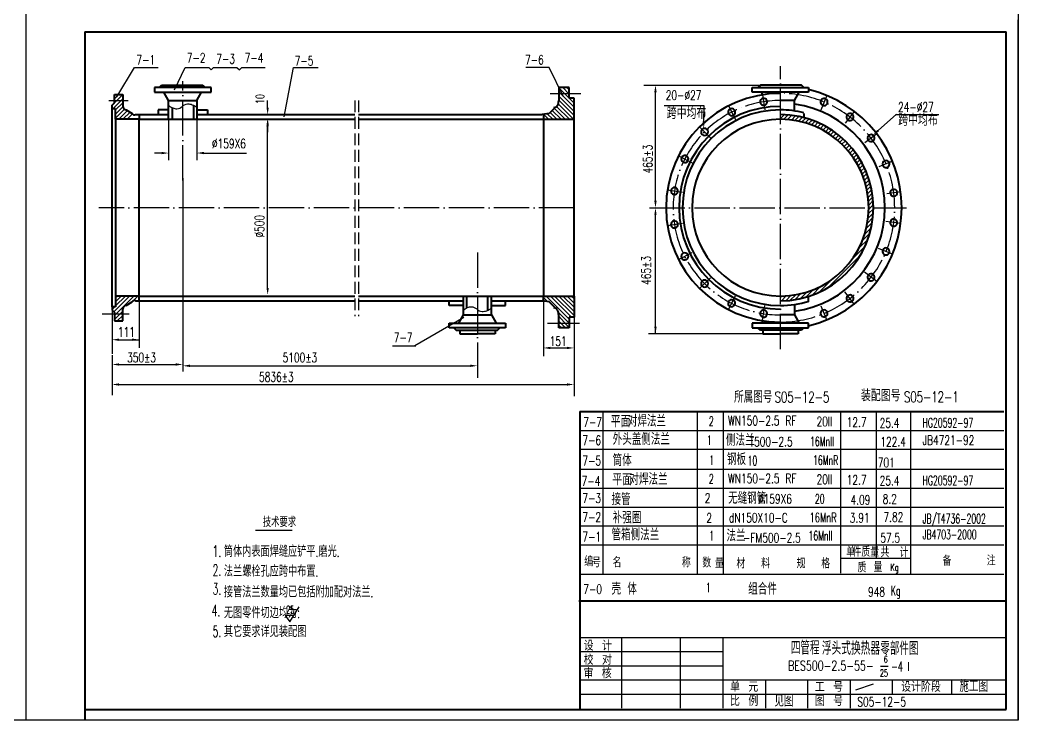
# Model space of a CAD drawing. Extents: x 0 to 841, y 0 to 594.
# Drawn here: x 417.5 to 841, y 0 to 297 of the extents above; entities that cross this region are included whole.
import ezdxf
from ezdxf.enums import TextEntityAlignment as Align

# ---------------------------------------------------------------- set-up
doc = ezdxf.new("R2010")
doc.units = 0
doc.header["$MEASUREMENT"] = 0
doc.linetypes.add('XS', pattern=[7, 5, -2])
doc.linetypes.add('ZHXS', pattern=[19, 15, -2, 0, -2])
doc.layers.get('0').update_dxf_attribs({"linetype": 'CONTINUOUS'})
doc.layers.get('DEFPOINTS').update_dxf_attribs({"linetype": 'CONTINUOUS'})
for name, color, linetype in [('1', 7, 'ZHXS'), ('3', 7, 'XS'), ('5', 7, 'CONTINUOUS'), ('FRAME', 1, 'CONTINUOUS'), ('R', 1, 'CONTINUOUS')]:
    doc.layers.add(name, color=color, linetype=linetype)
doc.styles.add('FHZ', font='txt', dxfattribs={"width": 0.7, "bigfont": 'hztxt'})
doc.styles.add('HZ', font='txt', dxfattribs={"width": 0.6, "bigfont": 'hztxt'})
doc.styles.add('HZ1', font='txt', dxfattribs={"width": 0.7, "bigfont": 'hztxt'})

# ---------------------------------------------------------------- blocks, each defined once
blk = doc.blocks.new('*X2')
at = {"color": 0}
for p, q in [((661.5, 549.42), (655, 555.92)), ((659.5, 553.19), (656.69, 556)), ((659.5, 554.96), (658.46, 556)), ((661.5, 547.65), (655, 554.15)), ((661.5, 545.88), (655, 552.38)), ((661.5, 544.12), (655, 550.62)), ((661.5, 551.19), (661.19, 551.5)), ((657.81, 542.5), (653.16, 547.16)), ((659.58, 542.5), (654.1, 547.98)), ((661.35, 542.5), (654.76, 549.09)), ((648.97, 542.5), (648.5, 542.97)), ((650.74, 542.5), (648.64, 544.61)), ((652.51, 542.5), (650.15, 544.86)), ((654.28, 542.5), (651.39, 545.39)), ((656.05, 542.5), (652.27, 546.27))]:
    blk.add_line(p, q, dxfattribs=at)
blk = doc.blocks.new('*X3')
at = {"color": 0}
for p, q in [((755, 542.87), (756.6, 544.47)), ((756.37, 542.47), (758.26, 544.36)), ((758.04, 542.38), (759.87, 544.2)), ((759.65, 542.21), (761.41, 543.98)), ((761.19, 541.99), (762.9, 543.7)), ((762.68, 541.71), (764.35, 543.38)), ((764.11, 541.38), (765.75, 543.01)), ((765.5, 541), (767.11, 542.6)), ((766.85, 540.58), (768.42, 542.15)), ((768.16, 540.12), (769.7, 541.66)), ((769.42, 539.61), (770.95, 541.14)), ((770.65, 539.08), (772.16, 540.58)), ((771.85, 538.5), (773.33, 539.99)), ((773.01, 537.89), (774.48, 539.36)), ((774.13, 537.25), (775.59, 538.71)), ((775.23, 536.58), (776.67, 538.02)), ((776.29, 535.87), (777.72, 537.31)), ((777.32, 535.13), (778.75, 536.56)), ((778.32, 534.37), (779.74, 535.79)), ((779.29, 533.57), (780.71, 534.99)), ((780.23, 532.74), (781.65, 534.16)), ((781.14, 531.89), (782.56, 533.3)), ((782.02, 531), (783.44, 532.41)), ((782.88, 530.08), (784.29, 531.5)), ((783.7, 529.14), (785.12, 530.56)), ((784.49, 528.16), (785.91, 529.59)), ((785.25, 527.16), (786.68, 528.59)), ((785.98, 526.12), (787.42, 527.56)), ((786.69, 525.06), (788.13, 526.5)), ((787.36, 523.96), (788.81, 525.42)), ((787.99, 522.83), (789.46, 524.3)), ((788.59, 521.66), (790.08, 523.15)), ((789.16, 520.46), (790.67, 521.97)), ((789.7, 519.23), (791.22, 520.75)), ((790.19, 517.96), (791.74, 519.5)), ((790.65, 516.64), (792.22, 518.22)), ((791.06, 515.29), (792.67, 516.89)), ((791.43, 513.89), (793.07, 515.53)), ((791.75, 512.45), (793.43, 514.12)), ((792.02, 510.95), (793.75, 512.67)), ((792.24, 509.4), (794.01, 511.17)), ((792.4, 507.79), (794.23, 509.62)), ((792.42, 502.5), (794.5, 504.58)), ((792.48, 506.11), (794.39, 508.01)), ((792.49, 504.35), (794.48, 506.33)), ((791.93, 498.48), (794.28, 500.83)), ((792.24, 500.55), (794.44, 502.75)), ((790.79, 493.81), (793.6, 496.61)), ((791.46, 496.25), (794.01, 498.79)), ((788.33, 487.81), (792.18, 491.66)), ((789.81, 491.06), (793.01, 494.26)), ((785.57, 483.28), (790.97, 488.69)), ((774.98, 470.93), (789.07, 485.02)), ((771.31, 469.03), (776.72, 474.43)), ((781.89, 476.06), (783.94, 478.11)), ((765.74, 466.99), (768.94, 470.19)), ((768.34, 467.82), (772.19, 471.67)), ((755, 466.85), (755.65, 467.51)), ((755.42, 465.5), (757.5, 467.58)), ((757.25, 465.56), (759.45, 467.76)), ((759.17, 465.72), (761.52, 468.07)), ((761.21, 465.99), (763.75, 468.54)), ((763.39, 466.4), (766.19, 469.21))]:
    blk.add_line(p, q, dxfattribs=at)

msp = doc.modelspace()

# ---------------------------------------------------------------- linework, layer by layer
for p, q in [((420, 594), (420, 0)), ((841, 594), (841, 0)), ((841, 0), (841, 297)), ((458.59088, 264.34987), (466.09088, 276.84987)), ((466.09088, 276.84987), (476.09088, 276.84987)), ((483.09088, 267.34987), (487.59088, 276.84987)), ((487.59088, 276.84987), (497.59088, 276.84987)), ((497.59088, 276.84987), (498.59088, 275.84987)), ((498.59088, 275.84987), (499.59088, 276.84987)), ((499.59088, 276.84987), (509.59088, 276.84987)), ((509.59088, 276.84987), (510.59088, 275.84987)), ((510.59088, 275.84987), (511.59088, 276.84987)), ((511.59088, 276.84987), (521.59088, 276.84987)), ((529.59088, 255.84987), (533.59088, 276.84987)), ((533.59088, 276.84987), (544.09088, 276.84987)), ((642.09088, 276.84987), (632.09088, 276.84987)), ((648.09088, 264.34987), (642.09088, 276.84987)), ((682.15677, 269.34987), (690.15677, 269.34987)), ((686.15677, 269.34987), (740.15677, 269.34987)), ((522.59088, 259.84987), (522.59088, 262.84987)), ((687.15677, 220.34987), (687.15677, 266.34987)), ((732.5697, 265.25275), (733.58652, 258.83278)), ((759.86497, 264.92966), (757.30213, 258.74243)), ((718.13823, 260.56368), (721.08917, 254.77214)), ((740.15677, 254.84987), (740.15677, 256.84987)), ((771.50798, 258.20756), (767.68158, 253.2209)), ((788.9407, 256.89568), (807.4407, 256.89568)), ((522.59088, 252.34987), (522.59088, 249.34987)), ((522.59088, 183.34987), (522.59088, 251.84987)), ((705.86209, 251.64454), (710.45829, 247.04835)), ((781.01447, 248.70108), (775.97848, 244.83683)), ((696.94295, 239.3684), (702.7345, 236.41747)), ((787.73657, 237.05806), (782.00177, 234.68263)), ((486.59088, 229.84987), (486.59088, 155.34987)), ((692.25389, 224.93694), (698.67386, 223.92011)), ((791.21618, 224.07196), (785.27846, 223.29025)), ((687.15677, 217.34987), (690.15677, 217.34987)), ((687.15677, 217.34987), (690.15677, 217.34987)), ((687.15677, 163.84987), (687.15677, 214.34987)), ((692.25389, 209.76279), (698.67386, 210.77962)), ((791.21618, 210.62777), (784.93098, 211.45523)), ((787.73657, 197.64167), (781.85874, 200.07634)), ((696.94295, 195.33133), (702.7345, 198.28226)), ((705.86209, 183.05519), (710.45829, 187.65138)), ((781.01447, 185.99865), (775.83303, 189.97451)), ((718.13823, 174.13605), (721.08917, 179.92759)), ((740.15677, 177.84987), (740.15677, 179.84987)), ((771.50798, 176.49217), (767.50547, 181.70834)), ((456.59088, 173.84987), (456.59088, 155.34987)), ((732.5697, 169.44698), (733.58652, 175.86695)), ((759.86497, 169.77007), (757.45118, 175.59747)), ((646.09088, 171.34987), (650.59088, 166.34987)), ((652.59088, 170.84987), (652.59088, 146.84987)), ((740.15677, 163.84987), (684.15677, 163.84987)), ((575.51126, 158.81469), (585.51126, 158.81469)), ((456.59088, 154.84987), (456.59088, 146.84987)), ((486.59088, 155.34987), (486.59088, 150.84987)), ((459.59088, 150.84987), (483.59088, 150.84987)), ((486.59088, 150.84987), (486.59088, 147.84987)), ((486.59088, 150.84987), (486.59088, 147.84987)), ((456.59088, 146.84987), (456.59088, 137.84987)), ((652.59088, 146.84987), (652.59088, 137.34987)), ((459.59088, 142.34987), (649.59088, 142.34987)), ((665, 61.85693), (665, 130.86355)), ((705, 61.85693), (705, 130.86355)), ((716, 61.85693), (716, 130.86355)), ((765.85451, 62.24516), (765.85451, 130.86355)), ((780.73579, 130.86355), (780.73579, 68.68964)), ((795.5, 61.85693), (795.5, 130.86355)), ((655, 106.36355), (835, 106.36355)), ((655, 98.36355), (835, 98.36355)), ((655, 90.36355), (835, 90.36355)), ((517.40188, 80.61659), (533.02688, 80.61659)), ((655, 82.36355), (835, 82.36355)), ((655, 74.36355), (835, 74.36355)), ((765.85451, 68.68964), (795.5, 68.68964)), ((654.97583, 61.85693), (835, 61.85693)), ((532.02688, 41.61659), (536.02688, 48.01659)), ((530.02688, 44.41659), (532.02688, 41.61659)), ((534.02688, 44.41659), (530.02688, 44.41659)), ((654.78879, 35.00064), (836, 35.00064)), ((672.78879, 35.00064), (672.78879, 5.00064)), ((697.78879, 5.00064), (697.78879, 35.00064)), ((715.78879, 35.00064), (715.78879, 5.00064)), ((715.78879, 29.00064), (654.78879, 29.00064)), ((654.78879, 23.00064), (715.78879, 23.00064)), ((782.59759, 22.89708), (785.89369, 22.89708)), ((654.78879, 17.00064), (836, 17.00064)), ((733.78879, 17.00064), (733.78879, 5.00064)), ((751.78879, 5.00064), (751.78879, 17.00064)), ((769.78879, 17.00064), (769.78879, 5.00064)), ((787.78879, 11.00064), (787.78879, 17.00064)), ((812.78879, 17.00064), (812.78879, 11.00064)), ((772.18, 12.78907), (779.73357, 15.38427)), ((654.78879, 11.00064), (836, 11.00064)), ((841, 0), (0, 0))]:
    msp.add_line(p, q)
at = {"color": 0}
for p, q in [((456.59088, 260.84229), (461.09088, 265.34229)), ((456.86622, 259.34987), (461.09088, 263.57452)), ((457.59088, 263.61006), (459.33069, 265.34987)), ((458.09088, 258.80676), (461.09088, 261.80676)), ((458.09088, 257.03899), (461.14677, 260.09488)), ((458.09088, 255.27122), (461.91415, 259.09449)), ((459.43729, 254.84987), (463.11989, 258.53246)), ((461.20506, 254.84987), (464.22474, 257.86955)), ((462.97282, 254.84987), (465.24349, 257.12053)), ((457.28884, 173.1519), (463.9868, 179.84987)), ((457.59088, 171.68617), (465.75457, 179.84987)), ((458.09088, 175.72171), (462.21904, 179.84987)), ((458.09088, 177.48948), (460.45127, 179.84987)), ((458.09088, 179.25724), (458.6835, 179.84987)), ((465.4062, 177.73373), (467.52234, 179.84987)), ((641.44402, 177.45768), (639.59088, 179.31081)), ((650.59088, 170.07858), (640.81959, 179.84987)), ((651.58736, 170.84987), (642.58736, 179.84987)), ((652.59088, 171.61411), (644.35513, 179.84987)), ((652.59088, 173.38188), (646.12289, 179.84987)), ((652.59088, 175.14965), (647.89066, 179.84987)), ((652.59088, 176.91741), (649.65843, 179.84987)), ((652.59088, 178.68518), (651.4262, 179.84987)), ((456.59088, 174.22171), (457.71904, 175.34987)), ((464.91952, 177.24705), (465.20702, 177.53454)), ((457.59088, 169.91841), (461.09088, 173.41841)), ((458.7901, 169.34987), (461.09088, 171.65064)), ((460.55787, 169.34987), (461.09088, 169.88287)), ((650.59088, 168.31081), (645.94394, 172.95776)), ((649.01629, 166.34987), (646.09088, 169.27528)), ((647.24853, 166.34987), (646.09088, 167.50751))]:
    msp.add_line(p, q, dxfattribs=at)
at = {"color": 0, "linetype": 'ByBlock'}
for p, q in [((456.59088, 173.78737), (456.59088, 157.84987)), ((468.09088, 177.78737), (468.09088, 157.84987)), ((639.59088, 177.78737), (639.59088, 154.34987)), ((459.59088, 161.34987), (468.09088, 161.34987)), ((642.09088, 157.84987), (649.59088, 157.84987)), ((652.59088, 157.78737), (652.59088, 154.34987)), ((489.59088, 150.28775), (608.59088, 150.28775))]:
    msp.add_line(p, q, dxfattribs=at)
for points in [[(480.59088, 260.84987, 0.08918673), (482.36804, 259.67841, 0.108651217), (484.09088, 259.34987, 0.192836197), (486.29794, 260.30653, -0.183511512), (488.59088, 261.34987, -0.106097572), (490.57236, 261.05573, -0.090109836), (492.59088, 259.84987)], [(605.59088, 173.84987, -0.08918673), (607.36804, 175.02132, -0.108651217), (609.09088, 175.34987, -0.192836197), (611.29794, 174.3932, 0.183511512), (613.59088, 173.34987, 0.106097572), (615.57236, 173.644, 0.090109836), (617.59088, 174.84987)]]:
    msp.add_lwpolyline(points, format="xyb")
for points in [[(655, 122.86355), (835, 122.86355)], [(655, 114.86355), (835, 114.86355)]]:
    msp.add_lwpolyline(points)
for points in [[(687.65677, 266.34987), (686.65677, 266.34987), (687.15677, 269.34987)], [(523.09088, 259.84987), (522.09088, 259.84987), (522.59088, 256.84987)], [(523.09088, 252.34987), (522.09088, 252.34987), (522.59088, 255.34987)], [(523.09088, 251.84987), (522.09088, 251.84987), (522.59088, 254.84987)], [(687.65677, 220.34987), (686.65677, 220.34987), (687.15677, 217.34987)], [(687.65677, 214.34987), (686.65677, 214.34987), (687.15677, 217.34987)], [(523.09088, 183.34987), (522.09088, 183.34987), (522.59088, 180.34987)], [(687.65677, 166.84987), (686.65677, 166.84987), (687.15677, 163.84987)], [(459.59088, 150.34987), (459.59088, 151.34987), (456.59088, 150.84987)], [(483.59088, 150.34987), (483.59088, 151.34987), (486.59088, 150.84987)], [(459.59088, 141.84987), (459.59088, 142.84987), (456.59088, 142.34987)], [(649.59088, 141.84987), (649.59088, 142.84987), (652.59088, 142.34987)]]:
    msp.add_solid(points)
for points in [[(459.59088, 160.84987), (459.59088, 161.84987), (456.59088, 161.34987)], [(465.09088, 160.84987), (465.09088, 161.84987), (468.09088, 161.34987)], [(642.59088, 157.34987), (642.59088, 158.34987), (639.59088, 157.84987)], [(649.59088, 157.34987), (649.59088, 158.34987), (652.59088, 157.84987)], [(489.59088, 149.78775), (489.59088, 150.78775), (486.59088, 150.28775)], [(608.59088, 149.78775), (608.59088, 150.78775), (611.59088, 150.28775)]]:
    msp.add_solid(points, dxfattribs=at)
at = {"layer": '1'}
for p, q in [((740.15677, 157.34987), (740.15677, 277.34987)), ((486.59088, 228.84987), (486.59088, 271.04222)), ((455.24213, 262.84987), (463.46579, 262.84987)), ((642.45458, 265.84987), (655.42479, 265.84987)), ((652.65677, 217.34987), (450.955, 217.34987)), ((684.65677, 217.34987), (793.65677, 217.34987)), ((611.59088, 198.34987), (611.59088, 144.34987)), ((452.37213, 172.34987), (463.87974, 172.34987)), ((641.35074, 168.34987), (654.87286, 168.34987))]:
    msp.add_line(p, q, dxfattribs=at)
for radius, start, end in [(45.50275, 90, 270), (48.51031, 270, 90)]:
    msp.add_arc((740.15677, 217.34987), radius, start, end, dxfattribs=at)
at = {"layer": '3'}
for p, q in [((559.59088, 262.84987), (559.59088, 171.34987)), ((561.09088, 262.84987), (561.09088, 171.34987))]:
    msp.add_line(p, q, dxfattribs=at)
at = {"layer": '5'}
for p, q in [((707.75468, 260.64132), (690.84531, 260.64132)), ((707.66578, 254.01356), (707.83832, 260.56574)), ((480.59088, 254.84987), (480.59088, 237.54712)), ((492.59088, 254.84987), (492.59088, 237.54712)), ((781.62529, 250.06829), (789.3985, 257.03274)), ((477.59088, 240.54712), (474.59088, 240.54712)), ((495.59088, 240.54712), (498.59088, 240.54712)), ((498.59088, 240.54712), (513.61421, 240.54712)), ((605.88785, 170.74767), (585.04424, 158.71271))]:
    msp.add_line(p, q, dxfattribs=at)
for points in [[(708.16561, 254.0004), (707.16595, 254.02672), (707.58681, 251.0146)], [(781.95894, 249.69589), (781.29164, 250.44068), (779.39092, 248.06639)], [(477.59088, 241.04712), (477.59088, 240.04712), (480.59088, 240.54712)], [(495.59088, 241.04712), (495.59088, 240.04712), (492.59088, 240.54712)]]:
    msp.add_solid(points, dxfattribs=at)
at = {"layer": 'DEFPOINTS', "color": 0, "linetype": 'ByBlock'}
for p in [(486.59088, 282.84987), (611.59088, 198.34987), (456.59088, 173.84987), (467.2901, 177.84987), (639.09088, 177.84987), (468.09088, 161.34987), (652.59088, 157.84987), (652.59088, 157.84987), (611.59088, 150.28775)]:
    msp.add_point(p, dxfattribs=at)
at = {"layer": 'FRAME', "lineweight": 40}
for p, q in [((445, 292), (836, 292)), ((836, 4.5), (836, 292)), ((498.59088, 268.34987), (474.59088, 268.34987)), ((474.59088, 268.34987), (474.59088, 266.34987)), ((476.59088, 268.34987), (477.59088, 269.34987)), ((477.59088, 269.34987), (495.09088, 269.34987)), ((495.09088, 269.34987), (496.09088, 268.34987)), ((498.59088, 266.34987), (498.59088, 268.34987)), ((650.59088, 268.34987), (646.09088, 268.34987)), ((646.09088, 268.34987), (646.09088, 262.84987)), ((650.59088, 263.84987), (650.59088, 268.34987)), ((728.15677, 266.34987), (728.15677, 268.34987)), ((728.15677, 268.34987), (752.15677, 268.34987)), ((731.65677, 269.34987), (730.65677, 268.34987)), ((749.15677, 269.34987), (731.65677, 269.34987)), ((750.15677, 268.34987), (749.15677, 269.34987)), ((752.15677, 268.34987), (752.15677, 266.34987)), ((457.59088, 265.34987), (461.09088, 265.34987)), ((457.59088, 261.84987), (457.59088, 265.34987)), ((461.09088, 265.34987), (461.09088, 260.34987)), ((474.59088, 266.34987), (498.59088, 266.34987)), ((480.59088, 262.84987), (478.59088, 266.34987)), ((480.59088, 254.84987), (480.59088, 262.84987)), ((480.59088, 262.84987), (492.59088, 262.84987)), ((492.59088, 262.84987), (494.59088, 266.34987)), ((492.59088, 262.84987), (492.59088, 254.84987)), ((652.59088, 263.84987), (650.59088, 263.84987)), ((652.59088, 254.84987), (652.59088, 263.84987)), ((752.15677, 266.34987), (728.15677, 266.34987)), ((732.76615, 265.28345), (732.15677, 266.34987)), ((746.15677, 262.84987), (740.15677, 262.84987)), ((746.15677, 262.84987), (748.15677, 266.34987)), ((746.15677, 258.41384), (746.15677, 262.84987)), ((456.59088, 260.84987), (457.59088, 261.84987)), ((456.59088, 259.34987), (456.59088, 260.84987)), ((458.09088, 259.34987), (456.59088, 259.34987)), ((456.59088, 175.34987), (456.59088, 259.34987)), ((458.09088, 254.84987), (458.09088, 259.34987)), ((462.59088, 258.84987), (465.09088, 257.34987)), ((480.59088, 258.84987), (476.09088, 258.84987)), ((476.09088, 258.84987), (476.09088, 256.84987)), ((482.09088, 259.80561), (482.09088, 254.84987)), ((491.09088, 260.83551), (491.09088, 254.84987)), ((492.59088, 258.84987), (497.09088, 258.84987)), ((497.09088, 258.84987), (497.09088, 256.84987)), ((644.59088, 259.84987), (642.09088, 257.34987)), ((468.09088, 254.84987), (458.09088, 254.84987)), ((458.09088, 254.84987), (458.09088, 179.84987)), ((466.59088, 256.84987), (468.09088, 256.84987)), ((468.09088, 256.84987), (480.59088, 256.84987)), ((468.09088, 256.84987), (468.09088, 254.84987)), ((468.09088, 254.84987), (486.59088, 254.84987)), ((468.09088, 179.84987), (468.09088, 254.84987)), ((486.59088, 254.84987), (559.59088, 254.84987)), ((492.59088, 256.84987), (559.59088, 256.84987)), ((561.09088, 256.84987), (639.09088, 256.84987)), ((561.09088, 254.84987), (639.59088, 254.84987)), ((642.09088, 257.34987), (639.09088, 256.84987)), ((639.59088, 256.84987), (639.59088, 254.84987)), ((639.59088, 254.84987), (639.59088, 179.34987)), ((639.59088, 254.84987), (652.59088, 254.84987)), ((652.59088, 179.84987), (652.59088, 254.84987)), ((750.15677, 257.34987), (750.15677, 255.34987)), ((468.09088, 179.84987), (458.09088, 179.84987)), ((458.09088, 179.84987), (458.09088, 175.34987)), ((468.09088, 177.84987), (468.09088, 179.84987)), ((468.09088, 179.84987), (559.59088, 179.84987)), ((561.09088, 179.84987), (611.59088, 179.84987)), ((605.59088, 179.84987), (605.59088, 171.84987)), ((607.09088, 174.89412), (607.09088, 179.84987)), ((611.59088, 179.84987), (639.59088, 179.84987)), ((616.09088, 173.86422), (616.09088, 179.84987)), ((617.59088, 171.84987), (617.59088, 179.84987)), ((639.59088, 177.84987), (639.59088, 179.84987)), ((639.59088, 179.84987), (652.59088, 179.84987)), ((652.59088, 179.84987), (652.59088, 170.84987)), ((752.15677, 177.34987), (752.15677, 179.34987)), ((458.09088, 175.34987), (456.59088, 175.34987)), ((456.59088, 175.34987), (456.59088, 173.84987)), ((456.59088, 173.84987), (457.59088, 172.84987)), ((461.09088, 169.34987), (461.09088, 174.34987)), ((462.59088, 175.84987), (465.09088, 177.34987)), ((466.59088, 177.84987), (468.09088, 177.84987)), ((468.09088, 177.84987), (559.59088, 177.84987)), ((561.09088, 177.84987), (605.59088, 177.84987)), ((599.59088, 175.84987), (599.59088, 177.84987)), ((605.59088, 175.84987), (599.59088, 175.84987)), ((617.59088, 177.84987), (639.59088, 177.84987)), ((617.59088, 175.84987), (623.59088, 175.84987)), ((623.59088, 175.84987), (623.59088, 177.84987)), ((642.09088, 177.34987), (639.09088, 177.84987)), ((644.59088, 174.84987), (642.09088, 177.34987)), ((746.15677, 176.28589), (746.15677, 171.84987)), ((457.59088, 172.84987), (457.59088, 169.34987)), ((605.59088, 171.84987), (603.59088, 168.34987)), ((605.59088, 171.84987), (617.59088, 171.84987)), ((617.59088, 171.84987), (619.59088, 168.34987)), ((646.09088, 166.34987), (646.09088, 171.84987)), ((652.59088, 170.84987), (650.59088, 170.84987)), ((650.59088, 170.84987), (650.59088, 166.34987)), ((732.76615, 169.41628), (732.15677, 168.34987)), ((746.15677, 171.84987), (740.15677, 171.84987)), ((746.15677, 171.84987), (748.15677, 168.34987)), ((457.59088, 169.34987), (461.09088, 169.34987)), ((599.59088, 168.34987), (623.59088, 168.34987)), ((599.59088, 166.34987), (599.59088, 168.34987)), ((623.59088, 166.34987), (599.59088, 166.34987)), ((601.59088, 166.34987), (602.59088, 165.34987)), ((602.59088, 165.34987), (620.09088, 165.34987)), ((604.09088, 165.34987), (604.09088, 163.84987)), ((619.09088, 165.34987), (619.09088, 163.84987)), ((620.09088, 165.34987), (621.09088, 166.34987)), ((623.59088, 168.34987), (623.59088, 166.34987)), ((650.59088, 166.34987), (646.09088, 166.34987)), ((752.15677, 168.34987), (728.15677, 168.34987)), ((728.15677, 168.34987), (728.15677, 166.34987)), ((728.15677, 166.34987), (752.15677, 166.34987)), ((731.65677, 165.34987), (730.65677, 166.34987)), ((749.15677, 165.34987), (731.65677, 165.34987)), ((732.65677, 165.34987), (732.65677, 163.84987)), ((747.65677, 165.34987), (747.65677, 163.84987)), ((750.15677, 166.34987), (749.15677, 165.34987)), ((752.15677, 166.34987), (752.15677, 168.34987)), ((604.09088, 163.84987), (611.59088, 163.84987)), ((619.09088, 163.84987), (611.59088, 163.84987)), ((732.65677, 163.84987), (740.15677, 163.84987)), ((747.65677, 163.84987), (740.15677, 163.84987)), ((655, 130.86355), (835, 130.86355)), ((655, 130.86355), (655, 50.36355)), ((655, 59.44735), (655, 4.5)), ((836, 50.36355), (654.65708, 50.36355)), ((445, 4.5), (836, 4.5))]:
    msp.add_line(p, q, dxfattribs=at)
for centre, radius, start, end in [((740.15677, 217.34987), 51.5, 283.4743309, 76.5256691), ((641.84088, 262.84987), 4.25, 331.9275131, 0), ((740.15677, 217.34987), 48.5, 90, 270), ((733.03857, 262.2924), 1.5, 99, 279), ((733.03857, 262.2924), 1.5, 279, 99), ((758.72086, 262.16755), 1.5, 67.5, 247.5), ((758.72086, 262.16755), 1.5, 247.5, 67.5), ((462.84088, 260.59987), 1.76777, 188.1301024, 261.8698976), ((643.90985, 261.74642), 1.90517, 275.452622, 331.9275131), ((740.15677, 217.34987), 43, 90, 270), ((740.15677, 217.34987), 41.5, 90, 270), ((719.49895, 257.89311), 1.5, 117, 297), ((719.49895, 257.89311), 1.5, 297, 117), ((740.15677, 217.34987), 41.5, 76.0565651, 90), ((740.15677, 217.34987), 44.36169, 277.7731833, 82.2268167), ((466.09088, 257.84987), 1.11803, 206.5650512, 296.5650512), ((740.15677, 217.34987), 37.5, 90, 270), ((740.15677, 217.34987), 39.5, 270, 90), ((740.15677, 217.34987), 37.5, 270, 90), ((769.68797, 255.83568), 1.5, 52.5, 232.5), ((769.68797, 255.83568), 1.5, 232.5, 52.5), ((707.98147, 249.52517), 1.5, 135, 315), ((707.98147, 249.52517), 1.5, 315, 135), ((778.64258, 246.88107), 1.5, 37.5, 217.5), ((778.64258, 246.88107), 1.5, 217.5, 37.5), ((699.61353, 238.00768), 1.5, 153, 333), ((699.61353, 238.00768), 1.5, 333, 153), ((784.97445, 235.91396), 1.5, 22.5, 202.5), ((784.97445, 235.91396), 1.5, 202.5, 22.5), ((695.21424, 224.46806), 1.5, 171, 351), ((695.21424, 224.46806), 1.5, 351, 171), ((788.25207, 223.68173), 1.5, 7.5, 187.5), ((788.25207, 223.68173), 1.5, 187.5, 7.5), ((788.25207, 211.018), 1.5, 352.5, 172.5), ((695.21424, 210.23167), 1.5, 9, 189), ((695.21424, 210.23167), 1.5, 189, 9), ((788.25207, 211.018), 1.5, 172.5, 352.5), ((784.97445, 198.78577), 1.5, 157.5, 337.5), ((784.97445, 198.78577), 1.5, 337.5, 157.5), ((699.61353, 196.69205), 1.5, 27, 207), ((699.61353, 196.69205), 1.5, 207, 27), ((707.98147, 185.17456), 1.5, 45, 225), ((778.64258, 187.81866), 1.5, 142.5, 322.5), ((778.64258, 187.81866), 1.5, 322.5, 142.5), ((707.98147, 185.17456), 1.5, 225, 45), ((466.09088, 176.84987), 1.11803, 63.4349488, 153.4349488), ((719.49895, 176.80662), 1.5, 63, 243), ((719.49895, 176.80662), 1.5, 243, 63), ((769.68797, 178.86405), 1.5, 127.5, 307.5), ((769.68797, 178.86405), 1.5, 307.5, 127.5), ((462.84088, 174.09987), 1.76777, 98.1301024, 171.8698976), ((643.90985, 172.95331), 1.90517, 28.0724869, 84.547378), ((641.84088, 171.84987), 4.25, 0, 28.0724869), ((733.03857, 172.40733), 1.5, 81, 261), ((733.03857, 172.40733), 1.5, 261, 81), ((740.15677, 217.34987), 41.5, 270, 286.8074712), ((758.72086, 172.53218), 1.5, 112.5, 292.5), ((758.72086, 172.53218), 1.5, 292.5, 112.5)]:
    msp.add_arc(centre, radius, start, end, dxfattribs=at)
at = {"layer": 'R', "lineweight": 40}
msp.add_line((445, 292), (445, 0), dxfattribs=at)

# ---------------------------------------------------------------- block references
for name, p in [('*X2', (-8.90912, -287.65013)), ('*X3', (-14.84323, -287.65013))]:
    msp.add_blockref(name, p)

# ---------------------------------------------------------------- texts
at = {"style": 'FHZ', "width": 0.7}
msp.add_text('10', height=3.5, rotation=90, dxfattribs=at).set_placement((521.09088, 261.34987))
for s, height, style, width, p in [('所属图号', 5, 'HZ', 0.6, (720.53044, 134.59916)), ('装配图号', 5, 'HZ', 0.7, (774.33528, 135.22897)), ('对焊法兰', 5, 'HZ', 0.6, (675.44046, 124.43832)), ('2', 4, 'HZ', 0.6, (709.80646, 124.7964)), ('20II', 4, 'FHZ', 0.7, (755.5, 124.6352)), ('HG20592-97', 4, 'HZ', 0.6, (800.5, 124.1352)), ('外头盖侧法兰', 5, 'HZ', 0.6, (669, 116.71651)), ('1', 4, 'HZ', 0.6, (709, 116.71651)), ('侧法兰', 5, 'HZ', 0.6, (717.05289, 116.33999)), ('16MnII', 4, 'HZ', 0.6, (752.73227, 116.21651)), ('JB4721-92', 4, 'FHZ', 0.7, (800.5, 116.71651)), ('筒体', 5, 'HZ', 0.6, (669, 107.71651)), ('1', 4, 'HZ', 0.6, (710, 108.21651)), ('钢板', 5, 'HZ', 0.6, (717.5, 108.21651)), ('10', 4, 'HZ', 0.6, (726.24854, 108.02841)), ('16MnR', 4, 'HZ', 0.6, (754, 108.21651)), ('对焊法兰', 5, 'HZ', 0.6, (676.12137, 99.7278)), ('2', 4, 'HZ', 0.6, (709.80646, 100.2964)), ('20II', 4, 'FHZ', 0.7, (755.5, 100.1352)), ('HG20592-97', 4, 'HZ', 0.6, (800.5, 99.6352)), ('接管', 5, 'HZ', 0.6, (668.5, 91.21651)), ('无缝钢管', 5, 'HZ', 0.6, (718, 91.71651)), ('20', 4, 'HZ', 0.6, (754.7984, 91.81414)), ('技术要求', 4.375, 'HZ', 0.6, (520.52688, 81.86659)), ('补强圈', 5, 'HZ', 0.6, (669, 83.4096)), ('16MnR', 4, 'HZ1', 0.65, (752.5, 83.9096)), ('JB/T4736-2002', 4, 'HZ', 0.6, (800.5, 83.4096)), ('管箱侧法兰', 5, 'HZ', 0.6, (668.5, 76.21651)), ('法兰', 5, 'HZ', 0.6, (717.28892, 75.77752)), ('JB4703-2000', 4, 'HZ', 0.6, (800.5, 76.71651)), ('1', 4, 'HZ', 0.6, (710, 76.21651)), ('16MnII', 4, 'HZ', 0.6, (752.07315, 76.21651)), ('1.', 4.8, 'HZ', 0.6, (499.22688, 69.21659)), ('筒体内表面焊缝应铲平.磨光.', 4.8, 'HZ', 0.6, (504.02688, 69.21659)), ('单  ', 4, 'HZ', 0.7, (768.10264, 69.28164)), ('件质量', 4, 'HZ', 0.7, (770.73646, 69.28164)), ('共  ', 4, 'HZ', 0.7, (782.61213, 69.07786)), ('计', 4, 'HZ', 0.7, (790.69978, 69.07786)), ('编  ', 4, 'HZ', 0.7, (656.93447, 65.19564)), ('号  名          ', 4, 'HZ', 0.7, (660.19862, 64.80742)), ('称', 4, 'HZ', 0.7, (698.37234, 64.80742)), ('数', 4, 'HZ', 0.7, (707.04724, 64.68964)), ('量', 4, 'HZ', 0.7, (712.40023, 64.47809)), ('材', 4, 'HZ', 0.7, (721.5, 64.36355)), ('料', 4, 'HZ', 0.7, (732, 64.36355)), ('规', 4, 'HZ', 0.7, (747, 64.36355)), ('格', 4, 'HZ', 0.7, (757.5, 64.36355)), ('备  ', 4, 'HZ', 0.7, (808.96393, 65.47209)), ('注', 4, 'HZ', 0.7, (827.72807, 65.58386)), ('2.', 4.8, 'HZ', 0.6, (499.22688, 61.21659)), ('法兰螺栓孔应跨中布置.', 4.8, 'HZ', 0.6, (504.02688, 60.81659)), ('质', 4, 'HZ', 0.7, (772.89114, 62.64457)), ('量', 4, 'HZ', 0.7, (779.70057, 62.86631)), ('Kg', 3, 'HZ', 0.7, (786.81771, 63.25453)), ('3.', 4.8, 'HZ', 0.6, (499.22688, 53.21659)), ('接管法兰数量均已包括附加配对法兰.', 4.8, 'HZ', 0.6, (504.02688, 52.01659)), ('壳 体', 5, 'HZ', 0.6, (668.5, 53.21651)), ('1', 4, 'HZ', 0.6, (708.5, 54.21651)), ('组合件', 5, 'HZ', 0.6, (726.5, 53.21651)), ('Kg', 4, 'HZ', 0.6, (787.06598, 52.88518)), ('4.', 4.8, 'HZ', 0.6, (498.82688, 44.01659)), ('无图零件切边均为:', 4.8, 'HZ', 0.6, (504.02688, 43.21659)), ('25', 3.2, 'HZ', 0.6, (530.42688, 45.21659)), ('5.', 4.8, 'HZ', 0.6, (499.22688, 35.21659)), ('其它要求详见装配图', 4.8, 'HZ', 0.6, (504.02688, 35.21659)), ('零部件图', 5.6, 'HZ', 0.6, (782.57528, 27.59322)), ('6', 3, 'HZ', 0.6, (784.01693, 24.23196)), ('BES500-2.5-55-', 4.2, 'HZ1', 0.7, (743.40969, 20.96907)), ('25', 3, 'HZ', 0.6, (782.39597, 18.43365)), ('-4', 4.2, 'HZ', 0.6, (787.18436, 20.60582)), ('I', 3.6, 'FHZ', 0.7, (794.13207, 20.88775)), ('施工图', 5, 'HZ', 0.6, (816.128, 11.93133)), ('见图', 5, 'HZ', 0.6, (737.62589, 5.70725))]:
    msp.add_text(s, height=height, dxfattribs=dict(style=style, width=width)).set_placement(p)
at = {"style": 'HZ'}
for s, p in [('设 计', (662.69801, 29.46031)), ('校 对', (662.69801, 23.46031)), ('审 核', (662.60667, 17.73414)), ('单 元', (724.78879, 12.00064)), ('工 号', (760.78879, 12.00064)), ('设计阶段', (799.78879, 12.00064)), ('比 例', (724.78879, 6.00064)), ('图 号', (760.78879, 6.00064))]:
    msp.add_text(s, height=4, dxfattribs=at).set_placement(p, align=Align.CENTER)
at = {"layer": '5', "width": 0.7}
for s, height, style, p in [('7-1', 4, 'FHZ', (466.93049, 278.13653)), ('7-2', 4, 'FHZ', (488.31281, 278.92173)), ('7-3', 4, 'FHZ', (500.81843, 278.45939)), ('7-4', 4, 'FHZ', (512.85976, 278.92173)), ('7-5', 4, 'FHZ', (534.09321, 277.67365)), ('7-6', 4, 'FHZ', (631.82655, 278.13653)), ('20-%%c27', 4, 'FHZ', (691.53549, 263.05534)), ('跨中均布', 5, 'HZ1', (691.92506, 254.9863)), ('24-%%c27', 4, 'FHZ', (790.08868, 258.06732)), ('跨中均布', 5, 'HZ1', (790.14383, 252.09943)), ('111', 4, 'FHZ', (459.08239, 162.607)), ('7-7', 4, 'FHZ', (576.13907, 160.24029)), ('151', 4, 'FHZ', (642.24289, 158.70333)), ('350%%p3', 4, 'FHZ', (462.98865, 151.76348)), ('5100%%p3', 4, 'FHZ', (528.96116, 151.76348)), ('5836%%p3', 4, 'FHZ', (518.97848, 143.5224)), ('S05-12-5', 4.5, 'HZ1', (737.70622, 134.76963)), ('S05-12-1', 4.5, 'HZ1', (792.59318, 134.82298)), ('7-7', 4, 'HZ1', (656.51168, 124.32155)), ('平面', 5, 'FHZ', (668.16115, 124.23226)), ('WN150-2.5 RF', 4, 'FHZ', (717.94339, 124.99122)), ('12.7', 4, 'FHZ', (768.31038, 124.35762)), ('25.4', 4, 'FHZ', (782.28129, 124.0252)), ('7-6', 4, 'HZ1', (656.17904, 116.67591)), ('T500-2.5', 4, 'FHZ', (727.1055, 116.07393)), ('122.4', 4, 'FHZ', (782.58267, 116.07393)), ('7-5', 4, 'HZ1', (656.17904, 108.03301)), ('701', 4, 'FHZ', (781.50415, 107.23426)), ('7-4', 4, 'HZ1', (655.8464, 99.39011)), ('平面', 5, 'FHZ', (668.84206, 99.52174)), ('WN150-2.5 RF', 4, 'FHZ', (717.94339, 100.49122)), ('12.7', 4, 'FHZ', (768.31038, 99.85762)), ('25.4', 4, 'FHZ', (782.28129, 99.5252)), ('7-3', 4, 'HZ1', (656.17904, 92.07688)), ('2', 4, 'HZ1', (708.07097, 92.15062)), ('%%c159X6', 4, 'FHZ', (730.63779, 91.80922)), ('4.09', 4, 'HZ1', (769.94211, 91.41205)), ('8.2', 4, 'HZ1', (783.58038, 91.74446)), ('7-2', 4, 'HZ1', (656.17904, 84.09882)), ('2', 4, 'HZ1', (708.73625, 83.7664)), ('dN150X10-C', 4, 'HZ1', (718.33682, 83.82563)), ('3.91', 4, 'HZ1', (769.60947, 83.7664)), ('7.82', 4, 'HZ1', (783.91302, 84.09882)), ('7-1', 4, 'HZ1', (656.17904, 75.78834)), ('-FM500-2.5', 4, 'FHZ', (724.32335, 75.33247)), ('57.5', 4, 'FHZ', (782.55656, 75.33247)), ('7-0', 4, 'FHZ', (656.5385, 53.54172)), ('948', 4, 'FHZ', (777.3603, 52.41015)), ('四管程', 5.76, 'HZ1', (744.63882, 27.76259)), ('浮头式换热器', 5.6, 'HZ1', (757.7643, 27.68873)), ('S05-12-5', 4, 'HZ1', (772.82437, 5.74186))]:
    msp.add_text(s, height=height, dxfattribs=dict(at, style=style)).set_placement(p)
at = {"layer": '5', "style": 'HZ1', "width": 0.7}
msp.add_text('%%c159X6', height=4, dxfattribs=at).set_placement((506.14755, 244.54712), align=Align.MIDDLE_CENTER)
at = {"layer": '5', "style": 'FHZ', "width": 0.7}
for s, p in [('465%%p3', (685.87176, 231.85799)), ('%%c500', (521.14862, 204.67986)), ('465%%p3', (685.18158, 184.61224))]:
    msp.add_text(s, height=4, rotation=90, dxfattribs=at).set_placement(p)

doc.saveas('drawing.dxf')
